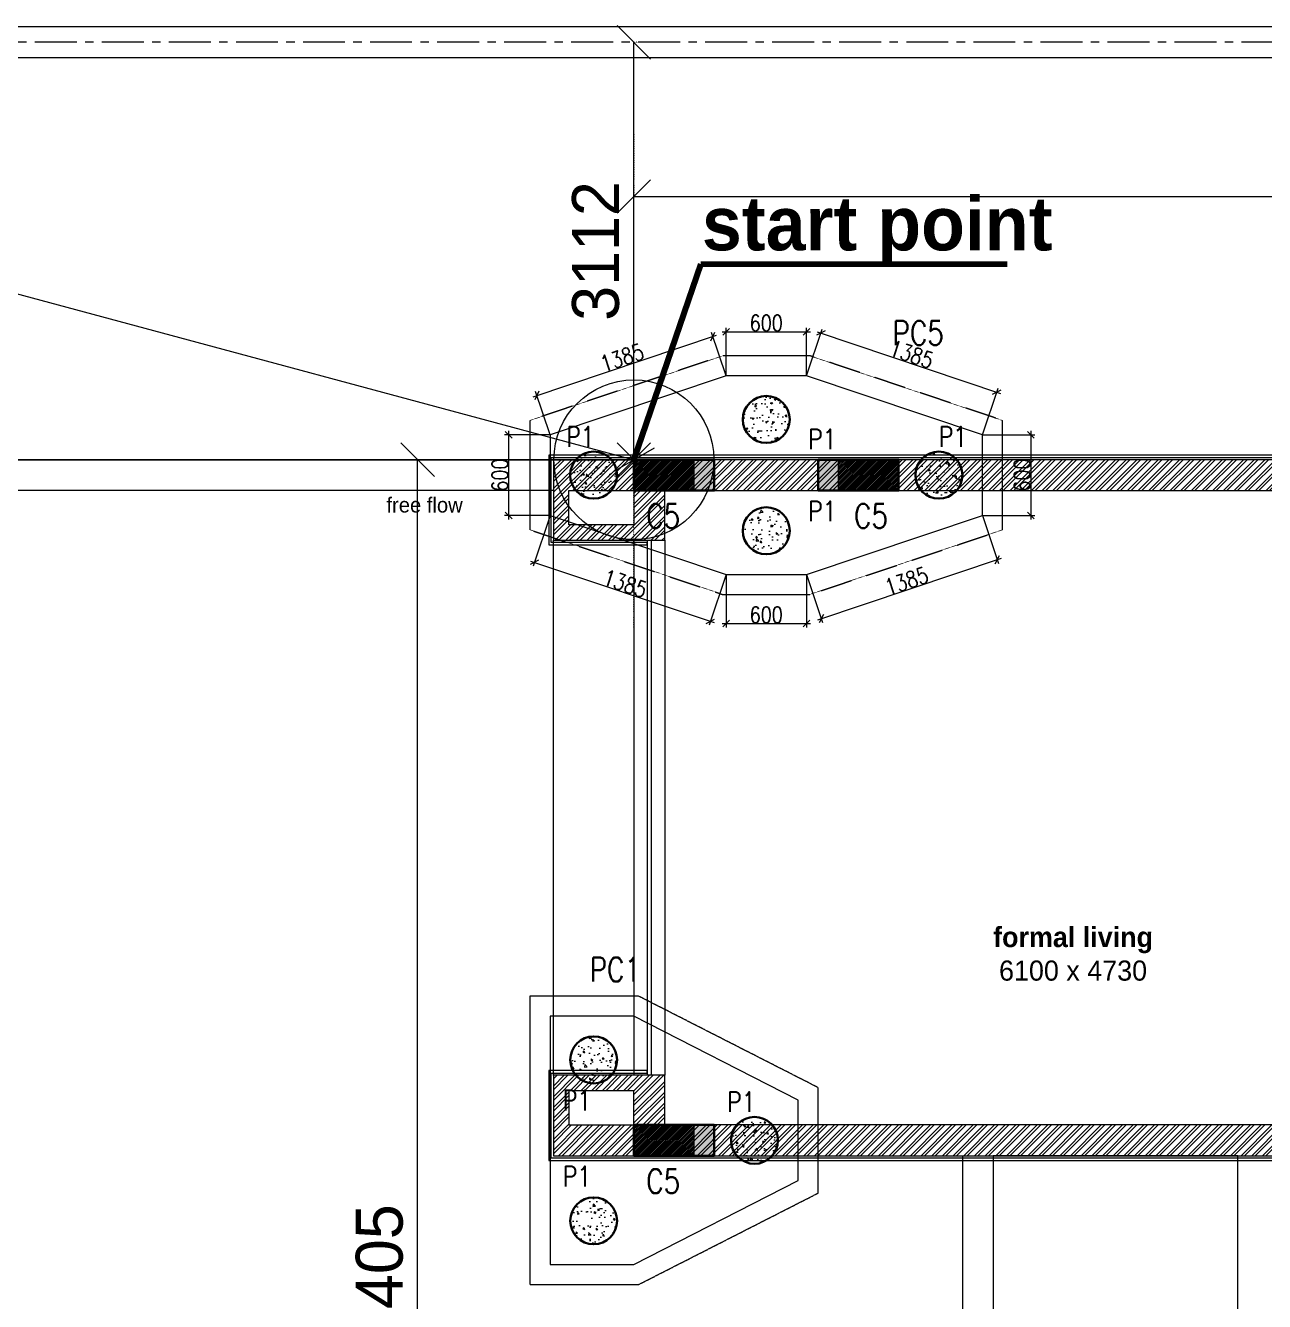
# Model space of a CAD drawing. Header units: metres. Extents: x 5205117 to 5948571, y 646915 to 1143748.
# Drawn here: x 5677466 to 5686707, y 815349 to 824863 of the extents above; entities that cross this region are included whole.
import ezdxf

# ---------------------------------------------------------------- set-up
doc = ezdxf.new("R2010")
doc.units = ezdxf.units.M
doc.header["$MEASUREMENT"] = 0
doc.header["$PDMODE"] = 35
doc.header["$PDSIZE"] = 10
for name, pattern in [('CENTER', [2, 1.25, -0.25, 0.25, -0.25]), ('DASHED', [0.75, 0.5, -0.25]), ('DOT2', [0.125, 0, -0.125]), ('HIDDEN', [0.375, 0.25, -0.125])]:
    doc.linetypes.add(name, pattern=pattern)
doc.layers.get('0').update_dxf_attribs({"color": 1, "linetype": 'DASHED', "lineweight": 30})
for name, color, linetype, lineweight in [('A-Center line', 1, 'CENTER', 9), ('dim start point', 10, 'Continuous', 0), ('PLOT', 7, 'Continuous', 5), ('road ht', 8, 'Continuous', 5), ('S-COLUMN & WALL', 5, 'Continuous', 30), ('S-COLUMN_H', 250, 'Continuous', 0), ('S-FOUND-EXCAVATION', 253, 'HIDDEN', 0), ('S-FOUND-FOOTING', 7, 'Continuous', 15), ('S-PILE', 96, 'Continuous', 30), ('S-TEXT', 7, 'Continuous', 0), ('S-TEXT COL.', 1, 'Continuous', 0), ('S-TEXT PILE', 7, 'Continuous', 0)]:
    doc.layers.add(name, color=color, linetype=linetype, lineweight=lineweight)
doc.layers.add('A-GF', color=8, linetype='Continuous', lineweight=0, transparency=0.5)
doc.styles.add('C-ROOM', font='arial.ttf')
doc.styles.add('CENTURY GOTHIC', font='GOTHIC.TTF')
doc.styles.add('SETU 1', font='romans.shx', dxfattribs={"width": 0.8})
doc.styles.get("Standard").update_dxf_attribs({"font": 'GOTHIC.TTF'})
doc.dimstyles.new('A-DIM 100', dxfattribs={"dimscale": 100, "dimtxt": 2.5, "dimasz": 1.5, "dimexe": 1, "dimexo": 1, "dimgap": 0.5, "dimtad": 1, "dimdec": 0, "dimrnd": 5, "dimzin": 3, "dimdsep": 46, "dimtxsty": 'C-ROOM', "dimblk1": 'ARCHTICK', "dimblk2": 'ARCHTICK', "dimsah": 1, "dimcen": 1.5, "dimdle": 1, "dimclrd": 256, "dimclre": 256, "dimclrt": 256, "dimadec": 0, "dimazin": 0, "dimtfac": 0.6, "dimtdec": 0, "dimtofl": 0, "dimtmove": 1, "dimatfit": 3, "dimfxl": 1, "dimtolj": 1, "dimtzin": 0, "dimlwd": -1, "dimlwe": -1, "dimarcsym": 0})
doc.dimstyles.get("Standard").update_dxf_attribs({"dimtxt": 2, "dimasz": 1, "dimexe": 0, "dimexo": 0, "dimgap": 0.1, "dimtad": 1, "dimdsep": 46, "dimtxsty": 'Standard', "dimblk": 'OBLIQUE', "dimcen": 0.1, "dimclrd": 256, "dimclre": 256, "dimclrt": 256, "dimadec": 0, "dimazin": 0, "dimtfac": 1, "dimtofl": 0, "dimtmove": 1, "dimatfit": 2, "dimldrblk": 'OPEN90', "dimfxl": 1, "dimtolj": 1, "dimtzin": 0, "dimlwd": -1, "dimlwe": -1, "dimarcsym": 0})

# ---------------------------------------------------------------- blocks, each defined once
blk = doc.blocks.new('P2')
at = {"layer": 'S-PILE', "lineweight": 0}
h = blk.add_hatch(dxfattribs=at)
h.set_pattern_fill('AR-CONC', color=256, scale=20)
h.set_pattern_definition([(49.99999999999999, (0, 0), (143.4520365201507, -12.55042699651902), [15, -165]), (355, (0, 0), (-27.7502667226, 150.4384267400024), [12, -132]), (100.45144446, (11.9543362, -1.0458688), (115.7017693454224, 137.8879981937259), [12.7480384, -140.2284224]), (46.18420000000001, (0, 40), (213.4482661343145, -33.10385615861531), [22.5, -247.5]), (96.63563549, (17.787349, 37.2413386), (186.9323891348457, 194.8237201549101), [19.1220684, -210.342752]), (351.1841639899999, (0, 40), (186.9323890109546, 194.823720053998), [18, -198.0000002]), (21, (20, 30), (119.3814104236923, -80.52377813306776), [15, -165]), (326.0000000000001, (20, 30), (48.66306638431634, 145.0300090093706), [12, -132]), (71.45144474, (29.9484508, 23.2896852), (168.0444753459942, 64.50623056127077), [12.748038, -140.2284224]), (37.50000000000001, (0, 0), (2.431971063458134, 66.5787707662623), [0, -130.4, 0, -134, 0, -132.5]), (7.499999999999999, (0, 0), (52.61390748842972, 78.88234237647205), [0, -76.39999999999999, 0, -127.4, 0, -50.5]), (327.5, (-44.6, 0), (106.7644872344818, -4.510974346875951), [0, -50, 0, -156, 0, -207]), (317.5, (-64.6, 0), (116.6372338684772, 20.02099646646354), [0, -65, 0, -103.6, 0, -147])])
edge = h.paths.add_edge_path()
edge.add_arc((0, 0), 175, 0, 360)
at = {"layer": 'S-PILE'}
blk.add_circle((0, 0), 175, dxfattribs=at)
blk = doc.blocks.new('_Oblique')
at = {"color": 0, "linetype": 'ByBlock', "lineweight": -2}
blk.add_line((-0.5, -0.5), (0.5, 0.5), dxfattribs=at)
blk = doc.blocks.new('*D255')
at = {"layer": 'Defpoints', "color": 0, "transparency": 16777216}
for p in [(5682691.193513254, 820770.2669047676), (5683291.193513254, 820770.2669047676), (5683291.193513254, 820403.9237533396)]:
    blk.add_point(p, dxfattribs=at)
at = {"layer": 'S-TEXT', "color": 9, "transparency": 16777216}
for p, q in [((5682691.193513254, 820770.2669047676), (5682691.193513254, 820373.9237533396)), ((5683291.193513254, 820770.2669047676), (5683291.193513254, 820373.9237533396))]:
    blk.add_line(p, q, dxfattribs=at)
at = {"layer": 'S-TEXT', "transparency": 16777216}
blk.add_line((5682661.193513254, 820403.9237533396), (5683321.193513254, 820403.9237533396), dxfattribs=at)
at = {"layer": 'S-TEXT', "transparency": 16777216, "xscale": 50, "yscale": 50, "zscale": 50, "rotation": 180}
blk.add_blockref('_Oblique', (5682691.193513254, 820403.9237533396), dxfattribs=at)
at = {"layer": 'S-TEXT', "transparency": 16777216, "xscale": 50, "yscale": 50, "zscale": 50}
blk.add_blockref('_Oblique', (5683291.193513254, 820403.9237533396), dxfattribs=at)
at = {"layer": 'S-TEXT', "color": 0, "lineweight": 0, "transparency": 16777216, "insert": (5682991.193513254, 820468.9237533396), "char_height": 120, "attachment_point": 5, "style": 'SETU 1'}
blk.add_mtext('\\A1;600', dxfattribs=at)
blk = doc.blocks.new('*D256')
at = {"layer": 'Defpoints', "color": 0, "transparency": 16777216}
for p in [(5683291.193513254, 822579.2843606685), (5682691.193513254, 822250.2669047676), (5683291.193513254, 822250.2669047676)]:
    blk.add_point(p, dxfattribs=at)
at = {"layer": 'S-TEXT', "transparency": 16777216}
blk.add_line((5682661.193513254, 822579.2843606685), (5683321.193513254, 822579.2843606685), dxfattribs=at)
at = {"layer": 'S-TEXT', "color": 9, "transparency": 16777216}
for p, q in [((5682691.193513254, 822250.2669047676), (5682691.193513254, 822609.2843606685)), ((5683291.193513254, 822250.2669047676), (5683291.193513254, 822609.2843606685))]:
    blk.add_line(p, q, dxfattribs=at)
at = {"layer": 'S-TEXT', "transparency": 16777216, "xscale": 50, "yscale": 50, "zscale": 50, "rotation": 180}
blk.add_blockref('_Oblique', (5682691.193513254, 822579.2843606685), dxfattribs=at)
at = {"layer": 'S-TEXT', "transparency": 16777216, "xscale": 50, "yscale": 50, "zscale": 50}
blk.add_blockref('_Oblique', (5683291.193513254, 822579.2843606685), dxfattribs=at)
at = {"layer": 'S-TEXT', "color": 0, "lineweight": 0, "transparency": 16777216, "insert": (5682991.193513254, 822644.2843606685), "char_height": 120, "attachment_point": 5, "style": 'SETU 1'}
blk.add_mtext('\\A1;600', dxfattribs=at)
blk = doc.blocks.new('*D257')
at = {"layer": 'Defpoints', "color": 0, "transparency": 16777216}
for p in [(5684603.693475956, 821810.2669085828), (5684603.693475956, 821210.2669085828), (5684964.503944393, 821210.2669085828)]:
    blk.add_point(p, dxfattribs=at)
at = {"layer": 'S-TEXT', "color": 9, "transparency": 16777216}
for p, q in [((5684603.693475956, 821810.2669085828), (5684994.503944393, 821810.2669085828)), ((5684603.693475956, 821210.2669085828), (5684994.503944393, 821210.2669085828))]:
    blk.add_line(p, q, dxfattribs=at)
at = {"layer": 'S-TEXT', "transparency": 16777216}
blk.add_line((5684964.503944393, 821840.2669085828), (5684964.503944393, 821180.2669085828), dxfattribs=at)
at = {"layer": 'S-TEXT', "transparency": 16777216, "xscale": 50, "yscale": 50, "zscale": 50}
for p, rotation in [((5684964.503944393, 821810.2669085828), 90), ((5684964.503944393, 821210.2669085828), 270)]:
    blk.add_blockref('_Oblique', p, dxfattribs=dict(at, rotation=rotation))
at = {"layer": 'S-TEXT', "color": 0, "lineweight": 0, "transparency": 16777216, "insert": (5684899.503944392, 821510.2669085809), "char_height": 120, "attachment_point": 5, "rotation": 90, "style": 'SETU 1'}
blk.add_mtext('\\A1;600', dxfattribs=at)
blk = doc.blocks.new('*D258')
at = {"layer": 'Defpoints', "color": 0, "transparency": 16777216}
for p in [(5681378.693550555, 821810.2669085828), (5681069.801324143, 821210.2669085828), (5681378.693550555, 821210.2669085828)]:
    blk.add_point(p, dxfattribs=at)
at = {"layer": 'S-TEXT', "color": 9, "transparency": 16777216}
for p, q in [((5681378.693550555, 821810.2669085828), (5681039.801324143, 821810.2669085828)), ((5681378.693550555, 821210.2669085828), (5681039.801324143, 821210.2669085828))]:
    blk.add_line(p, q, dxfattribs=at)
at = {"layer": 'S-TEXT', "transparency": 16777216}
blk.add_line((5681069.801324143, 821840.2669085828), (5681069.801324143, 821180.2669085828), dxfattribs=at)
at = {"layer": 'S-TEXT', "transparency": 16777216, "xscale": 50, "yscale": 50, "zscale": 50}
for p, rotation in [((5681069.801324143, 821810.2669085828), 90), ((5681069.801324143, 821210.2669085828), 270)]:
    blk.add_blockref('_Oblique', p, dxfattribs=dict(at, rotation=rotation))
at = {"layer": 'S-TEXT', "color": 0, "lineweight": 0, "transparency": 16777216, "insert": (5681004.801324142, 821510.2669085809), "char_height": 120, "attachment_point": 5, "rotation": 90, "style": 'SETU 1'}
blk.add_mtext('\\A1;600', dxfattribs=at)
blk = doc.blocks.new('*D259')
at = {"layer": 'Defpoints', "color": 0, "transparency": 16777216}
for p in [(5682592.609439089, 822544.3387110978), (5682691.193513254, 822250.2669047677), (5681378.693550553, 821810.2669085824)]:
    blk.add_point(p, dxfattribs=at)
at = {"layer": 'S-TEXT', "color": 9, "transparency": 16777216}
for p, q in [((5682691.193513254, 822250.2669047677), (5682583.073858372, 822572.7829143804)), ((5681378.693550553, 821810.2669085824), (5681270.573895671, 822132.7829181951))]:
    blk.add_line(p, q, dxfattribs=at)
at = {"layer": 'S-TEXT', "transparency": 16777216}
blk.add_line((5681251.665273106, 822094.803134195), (5682621.053642372, 822553.8742918151), dxfattribs=at)
at = {"layer": 'S-TEXT', "transparency": 16777216, "xscale": 50, "yscale": 50, "zscale": 50}
for p, rotation in [((5682592.609439089, 822544.3387110978), 18.53311430976144), ((5681280.109476388, 822104.3387149125), 198.5331143097614)]:
    blk.add_blockref('_Oblique', p, dxfattribs=dict(at, rotation=rotation))
at = {"layer": 'S-TEXT', "color": 0, "lineweight": 0, "transparency": 16777216, "insert": (5681915.699032851, 822385.967820117), "char_height": 120, "attachment_point": 5, "rotation": 18.533114309761434, "style": 'SETU 1'}
blk.add_mtext('\\A1;1385', dxfattribs=at)
blk = doc.blocks.new('*D260')
at = {"layer": 'Defpoints', "color": 0, "transparency": 16777216}
for p in [(5683291.193513254, 822250.2669047674), (5684710.748512805, 822129.6072110625), (5684603.693475954, 821810.2669085816)]:
    blk.add_point(p, dxfattribs=at)
at = {"layer": 'S-TEXT', "color": 9, "transparency": 16777216}
for p, q in [((5683291.193513254, 822250.2669047674), (5683407.784130821, 822598.0514105305)), ((5684603.693475954, 821810.2669085816), (5684720.284093522, 822158.0514143452))]:
    blk.add_line(p, q, dxfattribs=at)
at = {"layer": 'S-TEXT', "transparency": 16777216}
blk.add_line((5683369.804346821, 822579.1427879652), (5684739.192716087, 822120.0716303452), dxfattribs=at)
at = {"layer": 'S-TEXT', "transparency": 16777216, "xscale": 50, "yscale": 50, "zscale": 50}
for p, rotation in [((5683398.248550104, 822569.6072072478), 161.4668856902385), ((5684710.748512805, 822129.6072110625), 341.4668856902385)]:
    blk.add_blockref('_Oblique', p, dxfattribs=dict(at, rotation=rotation))
at = {"layer": 'S-TEXT', "color": 0, "lineweight": 0, "transparency": 16777216, "insert": (5684075.158956341, 822411.2363162672), "char_height": 120, "attachment_point": 5, "rotation": 341.46688569023854, "style": 'SETU 1'}
blk.add_mtext('\\A1;1385', dxfattribs=at)
blk = doc.blocks.new('*D261')
at = {"layer": 'Defpoints', "color": 0, "transparency": 16777216}
for p in [(5684603.693475954, 821210.2669085824), (5683291.193513253, 820770.2669047673), (5683402.080411632, 820439.4963394838)]:
    blk.add_point(p, dxfattribs=at)
at = {"layer": 'S-TEXT', "color": 9, "transparency": 16777216}
for p, q in [((5684603.693475954, 821210.2669085824), (5684724.115955199, 820851.0521400662)), ((5683291.193513253, 820770.2669047673), (5683411.615992498, 820411.052136251))]:
    blk.add_line(p, q, dxfattribs=at)
at = {"layer": 'S-TEXT', "transparency": 16777216}
blk.add_line((5684743.024577567, 820889.031924165), (5683373.6362084, 820429.9607586177), dxfattribs=at)
at = {"layer": 'S-TEXT', "transparency": 16777216, "xscale": 50, "yscale": 50, "zscale": 50}
for p, rotation in [((5684714.580374334, 820879.4963432989), 18.53311460916599), ((5683402.080411632, 820439.4963394838), 198.533114609166)]:
    blk.add_blockref('_Oblique', p, dxfattribs=dict(at, rotation=rotation))
at = {"layer": 'S-TEXT', "color": 0, "lineweight": 0, "transparency": 16777216, "insert": (5684037.669967772, 820721.125448396), "char_height": 120, "attachment_point": 5, "rotation": 18.53311460916601, "style": 'SETU 1'}
blk.add_mtext('\\A1;1385', dxfattribs=at)
blk = doc.blocks.new('*D262')
at = {"layer": 'Defpoints', "color": 0, "transparency": 16777216}
for p in [(5681378.693550553, 821210.2669085821), (5682691.193513254, 820770.2669047674), (5682573.756740293, 820419.9583620524)]:
    blk.add_point(p, dxfattribs=at)
at = {"layer": 'S-TEXT', "color": 9, "transparency": 16777216}
for p, q in [((5681378.693550553, 821210.2669085821), (5681251.721196726, 820831.5141626343)), ((5682691.193513254, 820770.2669047674), (5682564.221159426, 820391.5141588196))]:
    blk.add_line(p, q, dxfattribs=at)
at = {"layer": 'S-TEXT', "transparency": 16777216}
blk.add_line((5681232.812574359, 820869.4939467332), (5682602.200943525, 820410.4227811864), dxfattribs=at)
at = {"layer": 'S-TEXT', "transparency": 16777216, "xscale": 50, "yscale": 50, "zscale": 50}
for p, rotation in [((5681261.256777592, 820859.9583658671), 161.466885390834), ((5682573.756740293, 820419.9583620524), 341.466885390834)]:
    blk.add_blockref('_Oblique', p, dxfattribs=dict(at, rotation=rotation))
at = {"layer": 'S-TEXT', "color": 0, "lineweight": 0, "transparency": 16777216, "insert": (5681938.167184152, 820701.5874709636), "char_height": 120, "attachment_point": 5, "rotation": 341.46688539083397, "style": 'SETU 1'}
blk.add_mtext('\\A1;1385', dxfattribs=at)
blk = doc.blocks.new('*D263')
at = {"layer": 'Defpoints', "color": 0, "ltscale": 5, "transparency": 16777216}
for p in [(5670418.086503472, 824737.5943430502), (5682003.693550552, 821625.2669085816), (5682003.693550552, 821625.2669085811)]:
    blk.add_point(p, dxfattribs=at)
at = {"layer": 'road ht', "linetype": 'DOT2', "ltscale": 5, "transparency": 16777216}
for p, q in [((5670418.086503472, 824737.5943430502), (5670418.086503472, 824737.5943430497)), ((5682003.693550552, 821625.2669085816), (5682003.693550552, 821625.2669085811))]:
    blk.add_line(p, q, dxfattribs=at)
at = {"layer": 'road ht', "color": 1, "ltscale": 5, "transparency": 16777216}
blk.add_line((5670418.086503472, 824737.5943430497), (5682003.693550552, 821625.2669085811), dxfattribs=at)
at = {"layer": 'road ht', "color": 1, "ltscale": 5, "transparency": 16777216, "xscale": 250, "yscale": 250, "zscale": 250}
for p, rotation in [((5670418.086503472, 824737.5943430497), 164.9632159782107), ((5682003.693550552, 821625.2669085811), 344.9632159782107)]:
    blk.add_blockref('_Oblique', p, dxfattribs=dict(at, rotation=rotation))
at = {"layer": 'road ht', "color": 1, "ltscale": 5, "transparency": 16777216, "insert": (5676284.51976591, 823455.5165759011), "char_height": 350, "attachment_point": 5, "rotation": 344.96321597821066}
blk.add_mtext('\\A1;11996', dxfattribs=at)
blk = doc.blocks.new('_Open90')
at = {"color": 0, "linetype": 'ByBlock', "lineweight": -2}
for p, q in [((-0.5, 0.5), (0, 0)), ((0, 0), (-1, 0)), ((0, 0), (-0.5, -0.5))]:
    blk.add_line(p, q, dxfattribs=at)
blk = doc.blocks.new('*D264')
at = {"layer": 'Defpoints', "color": 0, "ltscale": 5, "transparency": 16777216}
for p in [(5682003.693550557, 824737.5943430506), (5682099.716726582, 824737.5943430506), (5682099.716726582, 821625.2669085828)]:
    blk.add_point(p, dxfattribs=at)
at = {"layer": 'road ht', "linetype": 'DOT2', "ltscale": 5, "transparency": 16777216}
for p, q in [((5682099.716726582, 824737.5943430506), (5682003.693550557, 824737.5943430506)), ((5682099.716726582, 821625.2669085828), (5682003.693550557, 821625.2669085828))]:
    blk.add_line(p, q, dxfattribs=at)
at = {"layer": 'road ht', "color": 1, "ltscale": 5, "transparency": 16777216}
blk.add_line((5682003.693550557, 821625.2669085828), (5682003.693550557, 824737.5943430506), dxfattribs=at)
at = {"layer": 'road ht', "color": 1, "ltscale": 5, "transparency": 16777216, "xscale": 250, "yscale": 250, "zscale": 250}
for p, rotation in [((5682003.693550557, 824737.5943430506), 90), ((5682003.693550557, 821625.2669085828), 270)]:
    blk.add_blockref('_Oblique', p, dxfattribs=dict(at, rotation=rotation))
at = {"layer": 'road ht', "color": 1, "ltscale": 5, "transparency": 16777216, "insert": (5681719.890015546, 823181.4306258148), "char_height": 350, "attachment_point": 5, "rotation": 90}
blk.add_mtext('\\A1;3112', dxfattribs=at)
blk = doc.blocks.new('*D265')
at = {"layer": 'Defpoints', "color": 0, "ltscale": 5, "transparency": 16777216}
for p in [(5682003.693550553, 821625.2669085816), (5670418.086503474, 820775.5983079622), (5682003.693550553, 820377.8639944717)]:
    blk.add_point(p, dxfattribs=at)
at = {"layer": 'road ht', "linetype": 'DOT2', "ltscale": 5, "transparency": 16777216}
for p, q in [((5670418.086503474, 820775.5983079622), (5670418.086503474, 821625.2669085816)), ((5682003.693550553, 820377.8639944717), (5682003.693550553, 821625.2669085816))]:
    blk.add_line(p, q, dxfattribs=at)
at = {"layer": 'road ht', "color": 1, "ltscale": 5, "transparency": 16777216}
blk.add_line((5670418.086503474, 821625.2669085816), (5682003.693550553, 821625.2669085816), dxfattribs=at)
at = {"layer": 'road ht', "color": 1, "ltscale": 5, "transparency": 16777216, "xscale": 250, "yscale": 250, "zscale": 250, "rotation": 180}
blk.add_blockref('_Oblique', (5670418.086503474, 821625.2669085816), dxfattribs=at)
at = {"layer": 'road ht', "color": 1, "ltscale": 5, "transparency": 16777216, "xscale": 250, "yscale": 250, "zscale": 250}
blk.add_blockref('_Oblique', (5682003.693550553, 821625.2669085816), dxfattribs=at)
at = {"layer": 'road ht', "color": 1, "ltscale": 5, "transparency": 16777216, "insert": (5676210.890027014, 821909.0704435918), "char_height": 350, "attachment_point": 5}
blk.add_mtext('\\A1;11586', dxfattribs=at)
blk = doc.blocks.new('*D276')
at = {"layer": 'Defpoints', "color": 0, "ltscale": 5, "transparency": 16777216}
for p in [(5682003.693550555, 824053.8984785547), (5704938.693550554, 823840.082839668), (5704938.693550554, 823587.2825773237)]:
    blk.add_point(p, dxfattribs=at)
at = {"layer": 'road ht', "linetype": 'DOT2', "ltscale": 5, "transparency": 16777216}
for p, q in [((5682003.693550555, 824053.8984785547), (5682003.693550555, 823587.2825773237)), ((5704938.693550554, 823840.082839668), (5704938.693550554, 823587.2825773237))]:
    blk.add_line(p, q, dxfattribs=at)
at = {"layer": 'road ht', "color": 1, "ltscale": 5, "transparency": 16777216}
blk.add_line((5682003.693550555, 823587.2825773237), (5704938.693550554, 823587.2825773237), dxfattribs=at)
at = {"layer": 'road ht', "color": 1, "ltscale": 5, "transparency": 16777216, "xscale": 250, "yscale": 250, "zscale": 250, "rotation": 180}
blk.add_blockref('_Oblique', (5682003.693550555, 823587.2825773237), dxfattribs=at)
at = {"layer": 'road ht', "color": 1, "ltscale": 5, "transparency": 16777216, "xscale": 250, "yscale": 250, "zscale": 250}
blk.add_blockref('_Oblique', (5704938.693550554, 823587.2825773237), dxfattribs=at)
at = {"layer": 'road ht', "color": 1, "ltscale": 5, "transparency": 16777216, "insert": (5693471.193550555, 823871.0861123339), "char_height": 350, "attachment_point": 5}
blk.add_mtext('\\A1;22935', dxfattribs=at)
blk = doc.blocks.new('*D314')
at = {"layer": 'Defpoints', "color": 0, "ltscale": 5, "transparency": 16777216}
for p in [(5679084.782002391, 821625.2669085821), (5680390.531784695, 821625.2669085821), (5679084.782002391, 809220.2669085822)]:
    blk.add_point(p, dxfattribs=at)
at = {"layer": 'road ht', "linetype": 'DOT2', "ltscale": 5, "transparency": 16777216}
for p, q in [((5679084.782002391, 821625.2669085821), (5680390.531784695, 821625.2669085821)), ((5679084.782002391, 809220.2669085822), (5680390.531784695, 809220.2669085822))]:
    blk.add_line(p, q, dxfattribs=at)
at = {"layer": 'road ht', "color": 1, "ltscale": 5, "transparency": 16777216}
blk.add_line((5680390.531784695, 809220.2669085822), (5680390.531784695, 821625.2669085821), dxfattribs=at)
at = {"layer": 'road ht', "color": 1, "ltscale": 5, "transparency": 16777216, "xscale": 250, "yscale": 250, "zscale": 250}
for p, rotation in [((5680390.531784695, 821625.2669085821), 90), ((5680390.531784695, 809220.2669085822), 270)]:
    blk.add_blockref('_Oblique', p, dxfattribs=dict(at, rotation=rotation))
at = {"layer": 'road ht', "color": 1, "ltscale": 5, "transparency": 16777216, "insert": (5680106.728249684, 815422.7669085803), "char_height": 350, "attachment_point": 5, "rotation": 90}
blk.add_mtext('\\A1;12405', dxfattribs=at)

msp = doc.modelspace()

# ---------------------------------------------------------------- hatches: boundary and pattern name
at = {"layer": 'A-GF', "ltscale": 5}
h = msp.add_hatch(dxfattribs=at)
h.set_pattern_fill('ANSI32', color=256, scale=150)
h.set_pattern_definition([(45, (2381980.782395632, 499763.4605104462), (-39.77475644174329, 39.7747564417433), []), (45, (2382007.298899882, 499763.4605104462), (-39.77475644174329, 39.7747564417433), [])])
h.paths.add_polyline_path([(5713728.693550553, 818510.2669085816), (5708828.693550552, 818510.2669085817), (5708828.693550552, 817910.2669085817), (5713728.693550553, 817910.2669085816)])
h.paths.add_polyline_path([(5709058.693550552, 818280.2669085817), (5709058.693550552, 818140.2669085817), (5713498.693550553, 818140.2669085816), (5713498.693550553, 818280.2669085816)], flags=16)
h.paths.add_polyline_path([(5710768.693550553, 813220.2669085817), (5710283.693550553, 813220.2669085817), (5710283.693550553, 813475.2669085817), (5710768.693550553, 813475.2669085817)], flags=16)
h.paths.add_polyline_path([(5708298.693550552, 818280.2669085817), (5701273.693550552, 818280.2669085817), (5701273.693550553, 819525.2669085816), (5701503.693550553, 819525.2669085816), (5701503.693550552, 818510.2669085817), (5704338.693550552, 818510.2669085816), (5704338.693550553, 819525.2669085816), (5704938.693550553, 819525.2669085816), (5704938.693550552, 818510.2669085817), (5708528.693550552, 818510.2669085817), (5708528.693550552, 817910.2669085817), (5708298.693550552, 817910.2669085817)])
h.paths.add_polyline_path([(5698318.693550552, 818510.2669085817), (5698318.693550552, 816435.2669085817), (5699148.693550552, 816435.2669085817), (5699148.693550552, 818510.2669085817)])
h.paths.add_polyline_path([(5698918.693550552, 816550.2669085817), (5698918.693550552, 818280.2669085817), (5698433.693550552, 818280.2669085817), (5698433.693550552, 816550.2669085817)], flags=16)
h.paths.add_polyline_path([(5710768.693550553, 809705.2669085815), (5710283.693550553, 809705.2669085815), (5710283.693550553, 809450.2669085815), (5710768.693550553, 809450.2669085815)], flags=16)
h.paths.add_polyline_path([(5710053.693550553, 813105.2669085817), (5710883.693550553, 813105.2669085817), (5710883.693550553, 813705.2669085817), (5707848.693550553, 813705.2669085817), (5707848.693550553, 813475.2669085817), (5710053.693550553, 813475.2669085817)])
h.paths.add_polyline_path([(5701273.693550552, 821395.2669085816), (5698548.693550552, 821395.2669085816), (5698548.693550552, 821140.2669085816), (5701273.693550552, 821140.2669085816)], flags=16)
h.paths.add_polyline_path([(5704823.693550552, 818510.2669085817), (5704823.693550553, 819295.2669085816), (5704568.693550553, 819295.2669085816), (5704568.693550552, 818510.2669085817)], flags=16)
h.paths.add_polyline_path([(5704938.693550552, 821625.2669085816), (5704938.693550552, 821025.2669085816), (5704338.693550552, 821025.2669085816), (5704338.693550552, 821625.2669085816)])
h.paths.add_polyline_path([(5690388.693550552, 821140.2669085816), (5690388.693550552, 821395.2669085816), (5689903.693550552, 821395.2669085816), (5689903.693550552, 821140.2669085816)], flags=16)
h.paths.add_polyline_path([(5690618.693550552, 818510.2669085817), (5690618.693550552, 816435.2669085817), (5689788.693550552, 816435.2669085817), (5689788.693550552, 818510.2669085817)])
h.paths.add_polyline_path([(5690018.693550552, 816550.2669085817), (5690018.693550552, 818280.2669085817), (5690503.693550552, 818280.2669085817), (5690503.693550552, 816550.2669085817)], flags=16)
h.paths.add_polyline_path([(5682233.693550552, 817035.2669085817), (5681403.693550552, 817035.2669085817), (5681403.693550552, 816435.2669085817), (5688563.693550552, 816435.2669085817), (5688563.693550552, 816665.2669085817), (5682233.693550552, 816665.2669085817)])
h.paths.add_polyline_path([(5688563.693550552, 813705.2669085817), (5682928.693550552, 813705.2669085817), (5682928.693550552, 813105.2669085817), (5683758.693550552, 813105.2669085817), (5683758.693550552, 813475.2669085817), (5688563.693550552, 813475.2669085817)])
h.paths.add_polyline_path([(5683043.693550552, 813220.2669085817), (5683043.693550552, 813475.2669085817), (5683528.693550552, 813475.2669085817), (5683528.693550552, 813220.2669085817)], flags=16)
h.paths.add_polyline_path([(5683528.693550552, 809450.2669085817), (5683528.693550552, 809705.2669085817), (5683043.693550552, 809705.2669085817), (5683043.693550552, 809450.2669085817)], flags=16)
h.paths.add_polyline_path([(5710883.693550553, 809220.2669085732), (5704708.693550552, 809220.2669085803), (5704708.693550553, 809935.2669085818), (5704938.693550553, 809935.2669085818), (5704938.693550552, 809450.2669085815), (5706583.693550553, 809450.2669085811), (5706583.693550553, 809935.2669085815), (5706698.693550553, 809935.2669085815), (5706698.693550553, 809450.2669085811), (5710053.693550553, 809450.2669085815), (5710053.693550553, 809820.2669085815), (5710883.693550553, 809820.2669085815)])
h.paths.add_polyline_path([(5703658.693550552, 809935.2669085815), (5703658.693550552, 809220.2669085815), (5702503.693550552, 809220.2669085815), (5702503.693550552, 809935.2669085815), (5702618.693550551, 809935.2669085815), (5702618.693550552, 809450.2669085801), (5703543.693550551, 809450.2669085814), (5703543.693550552, 809935.2669085815)], flags=17)
h.paths.add_polyline_path([(5701503.693550552, 821625.2669085816), (5698318.693550552, 821625.2669085814), (5698318.693550552, 821255.2669085816), (5690618.693550552, 821255.2669085816), (5690618.693550552, 821625.2669085816), (5681403.693550552, 821625.2669085816), (5681403.693550552, 821025.2669085816), (5682233.693550552, 821025.2669085816), (5682233.693550552, 821395.2669085816), (5689788.693550552, 821395.2669085816), (5689788.693550552, 821025.2669085816), (5701503.693550552, 821025.2669085816)])
h.paths.add_polyline_path([(5682003.693550552, 821395.2669085816), (5682003.693550552, 821140.2669085816), (5681518.693550552, 821140.2669085816), (5681518.693550552, 821395.2669085816)], flags=16)
h.paths.add_polyline_path([(5682003.693550552, 816665.2669085817), (5682003.693550552, 816920.2669085817), (5681518.693550552, 816920.2669085817), (5681518.693550552, 816665.2669085817)], flags=16)
h.paths.add_polyline_path([(5704568.693550552, 821395.2669085816), (5704568.693550552, 821140.2669085816), (5704823.693550552, 821140.2669085816), (5704823.693550552, 821395.2669085816)], flags=16)
h.paths.add_polyline_path([(5706583.693550553, 812200.2669085774), (5706583.693550553, 813475.2669085826), (5706098.693550553, 813475.2669085826), (5706098.693550553, 813705.2669085817), (5706698.693550553, 813705.2669085817), (5706698.693550553, 810835.2669085815), (5706583.693550553, 810835.2669085815), (5706583.693550553, 812085.2669085774), (5702618.693550553, 812085.2669085775), (5702618.693550553, 812200.2669085771)])
h.paths.add_polyline_path([(5698433.693550552, 813475.2669085821), (5700098.693550552, 813475.2669085817), (5700098.693550553, 811775.2669085818), (5698318.693550554, 811775.2669085818), (5698318.693550552, 809220.2669085815), (5699148.693550551, 809220.2669085815), (5699148.693550552, 809935.2669085815), (5698433.693550552, 809935.2669085815), (5698433.693550553, 811660.2669085818), (5700098.693550553, 811660.2669085818), (5700098.693550552, 810785.2669085815), (5700213.693550552, 810785.2669085815), (5700213.693550552, 813475.2669085817), (5702503.693550552, 813475.2669085817), (5702503.693550552, 810835.2669085815), (5702618.693550552, 810835.2669085815), (5702618.693550552, 813475.2669085816), (5704823.693550553, 813475.2669085815), (5704823.693550551, 813050.2669085755), (5704938.693550551, 813050.2669085755), (5704938.693550553, 813475.2669085815), (5704938.693550553, 813475.2669085822), (5704938.693550553, 813705.2669085822), (5698318.693550552, 813705.2669085817), (5698318.693550554, 812675.2669085817), (5698433.693550553, 812675.2669085817)])
h.paths.add_polyline_path([(5698548.693550552, 809450.2669085815), (5699033.693550552, 809450.2669085815), (5699033.693550552, 809820.2669085815), (5698548.693550552, 809820.2669085814)], flags=16)
h.paths.add_polyline_path([(5699748.693550552, 809820.2669085815), (5700213.693550552, 809820.2669085815), (5700213.693550552, 809935.2669085815), (5699748.693550552, 809935.2669085815)], flags=17)
h.paths.add_polyline_path([(5688873.693550552, 812250.2669085814), (5688333.693550555, 812250.2669085814), (5688333.693550552, 809450.2669085817), (5683758.693550552, 809450.2669085817), (5683758.693550552, 809820.2669085817), (5682928.693550552, 809820.2669085817), (5682928.693550552, 809220.2669085817), (5689048.693550552, 809220.2669085817), (5689048.693550552, 809450.2669085817), (5688448.693550552, 809450.2669085817), (5688448.693550555, 812135.2669085816), (5688873.693550552, 812135.2669085816)])
h.paths.add_polyline_path([(5689723.693550552, 812250.2669085816), (5689723.693550552, 812135.2669085816), (5690503.693550552, 812135.2669085816), (5690503.693550552, 809450.2669085817), (5689648.693550552, 809450.2669085817), (5689648.693550552, 809220.2669098482), (5690618.693550552, 809220.2669085817), (5690618.693550552, 813705.2669085817), (5689788.693550552, 813705.2669085817), (5689788.693550552, 813475.2669085817), (5690388.693550552, 813475.2669085817), (5690388.693550552, 812250.2669085816)])
at = {"layer": 'A-GF', "ltscale": 100}
h = msp.add_hatch(dxfattribs=at)
h.set_pattern_fill('ANSI31', color=256, scale=75, angle=-5.088887490341627e-14)
h.set_pattern_definition([(44.99999999999992, (2002605.084161891, 444907.4846533007), (-6.629126073623877, 6.629126073623889), [])])
h.paths.add_polyline_path([(5682453.693550553, 821395.2669085821), (5682003.693550553, 821395.2669085821), (5682003.693550553, 821625.2669085821), (5682453.693550553, 821625.2669085821)])
h = msp.add_hatch(dxfattribs=at)
h.set_pattern_fill('ANSI31', color=256, scale=75, angle=-5.088887490341627e-14)
h.set_pattern_definition([(44.99999999999992, (1997420.084161892, 444907.4846533012), (-6.629126073623877, 6.629126073623889), [])])
h.paths.add_polyline_path([(5683528.693550554, 821625.2669085815), (5683978.693550553, 821625.2669085815), (5683978.693550553, 821395.2669085815), (5683528.693550554, 821395.2669085815)])
h = msp.add_hatch(dxfattribs=at)
h.set_pattern_fill('ANSI31', color=256, scale=75, angle=-5.088887490341627e-14)
h.set_pattern_definition([(44.99999999999992, (2002225.084161891, 444907.4846533007), (-6.629126073623877, 6.629126073623889), [])])
h.paths.add_polyline_path([(5682003.693550552, 816665.2669085824), (5682453.693550553, 816665.266908582), (5682453.693550553, 816435.266908582), (5682003.693550552, 816435.2669085824)])
at = {"layer": 'S-COLUMN_H'}
h = msp.add_hatch(color=256, dxfattribs=at)
h.dxf.hatch_style = 1
h.paths.add_polyline_path([(5682003.693550553, 821625.2669085818), (5682003.693550553, 821395.2669085818), (5682603.693550553, 821395.2669085818), (5682603.693550553, 821625.2669085818)])
h = msp.add_hatch(color=256, dxfattribs=at)
h.dxf.hatch_style = 1
h.paths.add_polyline_path([(5683378.693550553, 821625.2669085828), (5683378.693550553, 821395.2669085828), (5683978.693550553, 821395.2669085828), (5683978.693550553, 821625.2669085828)])
h = msp.add_hatch(color=256, dxfattribs=at)
h.dxf.hatch_style = 1
h.paths.add_polyline_path([(5682003.693550553, 816665.2669085829), (5682003.693550553, 816435.2669085829), (5682603.693550553, 816435.2669085829), (5682603.693550553, 816665.2669085829)])

# ---------------------------------------------------------------- linework, layer by layer
at = {"layer": 'A-Center line', "ltscale": 250}
msp.add_line((5722848.693550553, 824737.5943430502), (5670188.086498704, 824737.5943430502), dxfattribs=at)
at = {"layer": 'A-GF', "ltscale": 5}
for p, q in [((5681403.693550552, 817035.2669085818), (5681403.693550552, 821025.2669085816)), ((5681403.693550552, 817035.2669085818), (5681403.693550552, 821025.2669085816)), ((5682003.693550552, 821025.2669085816), (5682003.693550552, 817035.2669085818)), ((5682103.693550552, 821025.2669085816), (5682103.693550552, 817035.2669085818)), ((5682133.693550552, 821025.2669085816), (5682133.693550552, 817035.2669085818)), ((5682233.693550552, 821025.2669085816), (5682233.693550552, 817035.2669085818)), ((5684453.664652335, 816435.2669085824), (5684453.664652335, 813705.2669085824)), ((5684453.664652335, 816435.2669085824), (5684453.664652335, 813705.2669085824))]:
    msp.add_line(p, q, dxfattribs=at)
for points in [[(5690653.693550552, 821272.2669085823), (5690653.693550552, 821660.2669085816), (5681368.693550552, 821660.2669085816), (5681368.693550552, 820990.2669085816), (5682103.693550552, 820990.2669085816), (5682103.693550552, 821008.2669085816), (5681386.693550552, 821008.2669085816), (5681386.693550552, 821642.2669085816), (5690635.693550552, 821642.2669085816), (5690635.693550552, 821272.2669085823)], [(5701503.693550552, 821625.2669085816), (5698318.693550552, 821625.2669085814), (5698318.693550552, 821255.2669085816), (5690618.693550552, 821255.2669085816), (5690618.693550552, 821625.2669085816), (5681403.693550552, 821625.2669085816), (5681403.693550552, 821025.2669085816), (5682233.693550552, 821025.2669085816), (5682233.693550552, 821395.2669085816), (5689788.693550552, 821395.2669085816), (5689788.693550552, 821025.2669085816), (5701503.693550552, 821025.2669085816)], [(5682003.693550552, 821395.2669085816), (5682003.693550552, 821140.2669085816), (5681518.693550552, 821140.2669085816), (5681518.693550552, 821395.2669085816)], [(5682233.693550552, 817035.2669085817), (5681403.693550552, 817035.2669085817), (5681403.693550552, 816435.2669085817), (5688563.693550552, 816435.2669085817), (5688563.693550552, 816665.2669085817), (5682233.693550552, 816665.2669085817)], [(5682003.693550552, 816665.2669085817), (5682003.693550552, 816920.2669085817), (5681518.693550552, 816920.2669085817), (5681518.693550552, 816665.2669085817)], [(5686508.679101096, 813705.2669085825), (5686508.679101096, 816435.2669085823), (5684683.664652335, 816435.2669085817), (5684683.664652335, 813705.2669085821)]]:
    msp.add_lwpolyline(points, close=True, dxfattribs=at)
at = {"layer": 'A-GF', "ltscale": 5, "flags": 128}
for points in [[(5682003.693550553, 821625.2669085821), (5682003.693550553, 821395.2669085821), (5682453.693550553, 821395.2669085821), (5682453.693550553, 821625.2669085821)], [(5683528.693550554, 821625.2669085815), (5683528.693550554, 821395.2669085815), (5683978.693550553, 821395.2669085815), (5683978.693550553, 821625.2669085815)], [(5682003.693550552, 816665.2669085824), (5682003.693550552, 816435.2669085824), (5682453.693550553, 816435.266908582), (5682453.693550553, 816665.266908582)]]:
    msp.add_lwpolyline(points, close=True, dxfattribs=at)
at = {"layer": 'A-GF', "ltscale": 5}
msp.add_lwpolyline([(5687533.693550554, 816418.2669085817), (5681386.693550552, 816418.2669085817), (5681386.693550552, 817052.2669085817), (5682103.693550552, 817052.2669085817), (5682103.693550552, 817070.2669085817), (5681368.693550552, 817070.2669085817), (5681368.693550552, 816400.2669085817), (5687533.693550554, 816400.2669085817), (5687533.693550554, 816418.2669085817)], dxfattribs=at)
at = {"layer": 'dim start point', "color": 1}
msp.add_circle((5682003.693555577, 821625.2669087194, -19.86746925993144), 596.1931915512072, dxfattribs=at)
at = {"layer": 'PLOT', "ltscale": 0.5}
for p, q in [((5670418.086503474, 824855.2669085826), (5722848.693550553, 824855.2669085826)), ((5670418.086503474, 824625.2669085822), (5722618.693550553, 824625.2669085822))]:
    msp.add_line(p, q, dxfattribs=at)
at = {"layer": 'road ht', "transparency": 33554559}
for p, q in [((5681403.693550552, 821625.2669085816), (5672118.074611153, 821625.2669085816)), ((5681403.681663002, 821395.2669085816), (5672348.074611153, 821395.2669085816))]:
    msp.add_line(p, q, dxfattribs=at)
at = {"layer": 'S-COLUMN & WALL', "color": 5}
for points in [[(5682003.693550553, 821625.2669085823), (5682003.693550553, 821395.2669085823), (5682603.693550553, 821395.2669085823), (5682603.693550553, 821625.2669085823)], [(5683378.693475954, 821625.2669047676), (5683378.693475954, 821395.2669047676), (5683978.693475954, 821395.2669047676), (5683978.693475954, 821625.2669047676)], [(5682003.693550553, 816665.2669085829), (5682003.693550553, 816435.2669085829), (5682603.693550553, 816435.2669085829), (5682603.693550553, 816665.2669085829)]]:
    msp.add_lwpolyline(points, close=True, dxfattribs=at)
at = {"layer": 'S-FOUND-EXCAVATION'}
for points in [[(5682666.719963659, 822400.2669047676), (5681228.693550553, 821918.1856596156), (5681228.693550553, 821102.3481581438), (5682666.719963256, 820620.2669047676), (5683315.667063251, 820620.2669047676), (5684753.693475954, 821102.3481581438), (5684753.693475954, 821918.1856596156), (5683315.667062849, 822400.2669047676)], [(5681228.693475954, 815475.2669212512), (5682039.103721447, 815475.2669212512), (5683378.693475954, 816157.5618103924), (5683378.693475954, 816942.9720036804), (5682039.10372285, 817625.2669212511), (5681228.693475954, 817625.2669212511)]]:
    msp.add_lwpolyline(points, close=True, dxfattribs=at)
at = {"layer": 'S-FOUND-FOOTING', "color": 5}
msp.add_lwpolyline([(5682691.193513254, 822250.2669047676), (5681378.693550553, 821810.2669085823), (5681378.693550553, 821210.2669085823), (5682691.193513254, 820770.2669047676), (5683291.193513254, 820770.2669047676), (5684603.693475954, 821210.2669085823), (5684603.693475954, 821810.2669085823), (5683291.193513254, 822250.2669047676), (5682691.193513254, 822250.2669047676)], dxfattribs=at)
at = {"layer": 'S-FOUND-FOOTING', "color": 1}
msp.add_lwpolyline([(5681378.693475954, 815625.2669212512), (5682003.693524249, 815625.2669212512), (5683228.693475954, 816250.2669079552), (5683228.693475954, 816850.2669079552), (5682003.693524249, 817475.2669212511), (5681378.693475954, 817475.2669212511), (5681378.693475954, 815625.2669212512)], dxfattribs=at)

# ---------------------------------------------------------------- block references
at = {"layer": 'S-PILE', "xscale": -1}
for p, rotation in [((5682991.193513254, 821925.2669047676), 270), ((5684278.693475954, 821510.2669085823), 90)]:
    msp.add_blockref('P2', p, dxfattribs=dict(at, rotation=rotation))
at = {"layer": 'S-PILE', "rotation": 270}
for p in [(5681703.693550553, 821510.2669085823), (5682991.193513254, 821095.2669047676), (5681703.829902526, 817150.266913102), (5682903.693524249, 816550.2669079552), (5681703.829902525, 815950.266913102)]:
    msp.add_blockref('P2', p, dxfattribs=at)

# ---------------------------------------------------------------- texts
at = {"layer": 'A-GF', "ltscale": 0.5, "insert": (5680442.806959079, 821286.9920583962, 7.602944148158678e-05), "char_height": 112.5, "width": 1217.746346023114, "attachment_point": 5}
msp.add_mtext('free flow', dxfattribs=at)
at = {"layer": 'A-GF', "insert": (5685279.548103984, 817939.9514991111), "char_height": 150, "width": 2290.11784515406, "attachment_point": 5, "style": 'CENTURY GOTHIC'}
msp.add_mtext('{\\fCentury Gothic|b1|i0|c0|p34;formal living\\P}6100 x 4730', dxfattribs=at)
at = {"layer": 'dim start point', "insert": (5682511.223083826, 823065.8025261931), "char_height": 400, "width": 20351.47510333377, "attachment_point": 7, "rotation": 359.9857878702954, "style": 'CENTURY GOTHIC'}
msp.add_mtext('{\\fCentury Gothic|b1|i0|c0|p34;\\C1;start point }', dxfattribs=at)
at = {"layer": 'S-TEXT COL.', "color": 7, "style": 'SETU 1', "width": 0.8}
for s, p in [('PC5', (5683933.325316839, 822479.9815022249)), ('PC1', (5681674.333694682, 817734.3980291223))]:
    msp.add_text(s, height=180, dxfattribs=at).set_placement(p)
at = {"layer": 'S-TEXT COL.', "color": 1, "true_color": 0xe61414, "style": 'SETU 1', "width": 0.8}
for p in [(5682096.22685662, 821115.9352797627), (5683646.053139389, 821115.9352797627), (5682096.226856619, 816155.935279763)]:
    msp.add_text('C5', height=180, dxfattribs=at).set_placement(p)
at = {"layer": 'S-TEXT PILE', "style": 'SETU 1', "width": 0.8}
for p in [(5681499.336704085, 821722.2587121899), (5683303.254092422, 821703.7713661008), (5684277.336036708, 821722.2587121899), (5683303.254092422, 821166.7624434344), (5681473.149794326, 816773.7718795089), (5682699.33667778, 816762.2587115627), (5681473.149794326, 816206.7619629933)]:
    msp.add_text('P1', height=150, dxfattribs=at).set_placement(p)

# ---------------------------------------------------------------- dimensions: what is measured, and where the dimension line sits
at = {"layer": 'road ht', "color": 12, "ltscale": 5}
for p1, p2, distance, picture, middle in [((5682099.716726581, 821625.2669085823), (5682099.716726581, 824737.5943430502), 96.02317602373658, '*D264', (5681719.890015546, 823181.4306258148)), ((5670418.086503474, 824737.5943430502), (5682003.693550553, 821625.2669085816), -6.912505027839733e-10, '*D263', (5676284.51976591, 823455.5165759011))]:
    dim = msp.add_aligned_dim(p1=p1, p2=p2, distance=distance, dimstyle='Standard', override={"dimtxt": 350, "dimasz": 250, "dimgap": 100, "dimdec": 0, "dimclrd": 1, "dimclrt": 1, "dimtdec": 0, "dimfxl": 0.1}, dxfattribs=at)
    dim.commit()
    dim.dimension.update_dxf_attribs({"geometry": picture, "text_midpoint": middle})
for base, p1, p2, picture, middle in [((5704938.693550554, 823587.2825773237), (5682003.693550555, 824053.8984785547), (5704938.693550554, 823840.082839668), '*D276', (5693471.193550555, 823871.0861123339)), ((5682003.693550553, 821625.2669085816), (5670418.086503474, 820775.5983079622), (5682003.693550553, 820377.8639944717), '*D265', (5676210.890027014, 821909.0704435918))]:
    dim = msp.add_linear_dim(base=base, p1=p1, p2=p2, dimstyle='Standard', override={"dimtxt": 350, "dimasz": 250, "dimgap": 100, "dimdec": 0, "dimclrd": 1, "dimclrt": 1, "dimtdec": 0, "dimfxl": 0.1}, dxfattribs=at)
    dim.commit()
    dim.dimension.update_dxf_attribs({"geometry": picture, "text_midpoint": middle})
dim = msp.add_linear_dim(base=(5680390.531784695, 821625.2669085821), p1=(5679084.782002389, 809220.2669085817), p2=(5679084.782002389, 821625.2669085816), angle=90, dimstyle='Standard', override={"dimtxt": 350, "dimasz": 250, "dimgap": 100, "dimdec": 0, "dimclrd": 1, "dimclrt": 1, "dimtdec": 0, "dimfxl": 0.1}, dxfattribs=at)
dim.commit()
dim.dimension.update_dxf_attribs({"geometry": '*D314', "text_midpoint": (5680106.728249684, 815422.7669085803)})
at = {"layer": 'S-TEXT', "lineweight": 0}
for base, p1, p2, picture, middle in [((5683291.193513254, 822579.2843606685), (5682691.193513254, 822250.2669047676), (5683291.193513254, 822250.2669047676), '*D256', (5682991.193513254, 822644.2843606685)), ((5683291.193513254, 820403.9237533396), (5682691.193513254, 820770.2669047676), (5683291.193513254, 820770.2669047676), '*D255', (5682991.193513254, 820468.9237533396))]:
    dim = msp.add_linear_dim(base=base, p1=p1, p2=p2, dimstyle='A-DIM 100', override={"dimtxt": 1.2, "dimasz": 0.5, "dimexe": 0.3, "dimexo": 0, "dimgap": 0.05, "dimtxsty": 'SETU 1', "dimblk1": 'Oblique', "dimblk2": 'Oblique', "dimdle": 0.3, "dimclre": 9, "dimclrt": 0}, dxfattribs=at)
    dim.commit()
    dim.dimension.update_dxf_attribs({"geometry": picture, "text_midpoint": middle})
for p1, p2, distance, picture, middle in [((5681378.693550553, 821810.2669085823), (5682691.193513254, 822250.2669047676), 310.1564878528992, '*D259', (5681915.699032851, 822385.967820117)), ((5683291.193513254, 822250.2669047676), (5684603.693475954, 821810.2669085823), 336.807080839058, '*D260', (5684075.158956341, 822411.2363162672)), ((5681378.693550553, 821210.2669085823), (5682691.193513254, 820770.2669047676), -369.46917427916566, '*D262', (5681938.167184152, 820701.5874709636)), ((5684603.693475954, 821210.2669085823), (5683291.193513254, 820770.2669047676), 348.86253896063425, '*D261', (5684037.669967772, 820721.125448396))]:
    dim = msp.add_aligned_dim(p1=p1, p2=p2, distance=distance, dimstyle='A-DIM 100', override={"dimtxt": 1.2, "dimasz": 0.5, "dimexe": 0.3, "dimexo": 0, "dimgap": 0.05, "dimtxsty": 'SETU 1', "dimblk1": 'Oblique', "dimblk2": 'Oblique', "dimdle": 0.3, "dimclre": 9, "dimclrt": 0}, dxfattribs=at)
    dim.commit()
    dim.dimension.update_dxf_attribs({"geometry": picture, "text_midpoint": middle})
for base, p1, p2, picture, middle in [((5681069.801324143, 821210.2669085828), (5681378.693550553, 821810.2669085823), (5681378.693550553, 821210.2669085823), '*D258', (5681004.801324142, 821510.2669085809)), ((5684964.503944393, 821210.2669085828), (5684603.693475954, 821810.2669085823), (5684603.693475954, 821210.2669085823), '*D257', (5684899.503944392, 821510.2669085809))]:
    dim = msp.add_linear_dim(base=base, p1=p1, p2=p2, angle=270, dimstyle='A-DIM 100', override={"dimtxt": 1.2, "dimasz": 0.5, "dimexe": 0.3, "dimexo": 0, "dimgap": 0.05, "dimtxsty": 'SETU 1', "dimblk1": 'Oblique', "dimblk2": 'Oblique', "dimdle": 0.3, "dimclre": 9, "dimclrt": 0}, dxfattribs=at)
    dim.commit()
    dim.dimension.update_dxf_attribs({"geometry": picture, "text_midpoint": middle})

# ---------------------------------------------------------------- leaders
at = {"layer": 'dim start point'}
msp.add_leader([(5682004.41168996, 821625.2669088946), (5682502.805449974, 823083.7070939426), (5684787.416270413, 823082.8164210771)], dimstyle='Standard', override={"dimasz": 0.15, "dimgap": 0.05, "dimtad": 0, "dimlwd": 65534}, dxfattribs=at)

doc.saveas('drawing.dxf')
